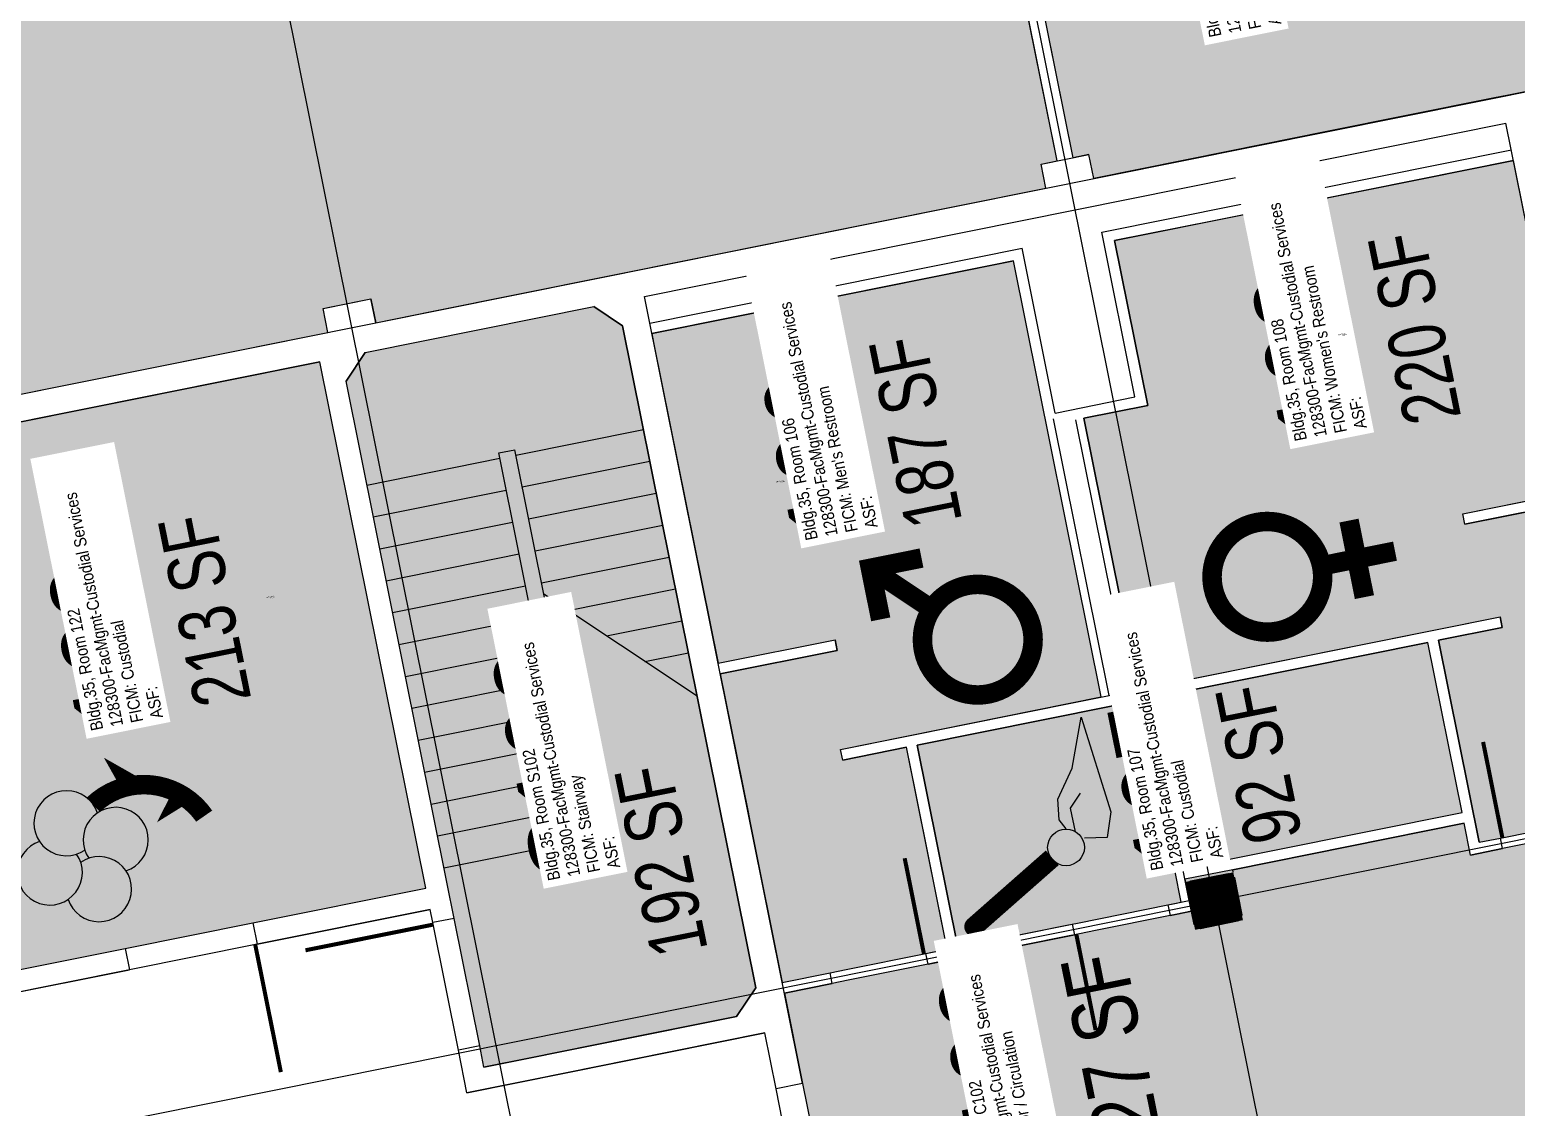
# Model space of a CAD drawing. Header units: inches. Extents: x 69201055 to 69205028, y 27678536 to 27681908.
# Drawn here: x 69201467 to 69202015, y 27679659 to 27680056 of the extents above; entities that cross this region are included whole.
import ezdxf
from ezdxf.enums import TextEntityAlignment as Align

# ---------------------------------------------------------------- set-up
doc = ezdxf.new("R2010")
doc.units = ezdxf.units.IN
doc.header["$LTSCALE"] = 10
doc.header["$MEASUREMENT"] = 0
doc.layers.get('0').update_dxf_attribs({"linetype": 'CONTINUOUS'})
for name, color, linetype in [('A-COLS', 5, 'CONTINUOUS'), ('A-DOOR', 2, 'CONTINUOUS'), ('A-FLOR', 3, 'CONTINUOUS'), ('A-GRID', 1, 'CONTINUOUS'), ('A-IDEN-ICON', 4, 'CONTINUOUS'), ('A-IDEN-RNUM', 7, 'CONTINUOUS'), ('A-IDEN-SNUM', 4, 'CONTINUOUS'), ('A-IDEN-VNUM', 4, 'CONTINUOUS'), ('A-WALL', 5, 'CONTINUOUS'), ('AREA-ASSIGN', 7, 'CONTINUOUS'), ('AREA-GROSS', 1, 'CONTINUOUS'), ('AREA-TEXT', 3, 'CONTINUOUS'), ('Rooms-Category-Color', 7, 'CONTINUOUS'), ('Rooms-College-Color', 7, 'CONTINUOUS'), ('Rooms-Department-Color', 7, 'CONTINUOUS'), ('Rooms-Division-Color', 7, 'CONTINUOUS'), ('Rooms-Information', 7, 'CONTINUOUS')]:
    doc.layers.add(name, color=color, linetype=linetype)
doc.styles.add('CP_AREA', font='arial.ttf', dxfattribs={"height": 15})
doc.styles.add('CP_ROOMSNUMBER', font='arial.ttf', dxfattribs={"height": 1})
doc.styles.add('CP_ROOMVNUMBER', font='arial.ttf', dxfattribs={"width": 0.85, "height": 0.075})

# ---------------------------------------------------------------- blocks, each defined once
blk = doc.blocks.new('CPCUST')
for p, q in [((0.0297, -0.0341), (0.0376, -0.0302)), ((0.0376, -0.0302), (0.0533, -0.0324)), ((0.0533, -0.0324), (0.0745, -0.0479)), ((0.0262, -0.0408), (0.0446, -0.0406)), ((0.0446, -0.0406), (0.0543, -0.0505)), ((0.0171, -0.0639), (0.02, -0.0466)), ((0.0745, -0.0479), (0.1117, -0.0625)), ((0.0358, -0.0705), (0.0171, -0.0639)), ((0.1117, -0.0625), (0.0358, -0.0705))]:
    blk.add_line(p, q)
at = {"const_width": 0.015}
blk.add_lwpolyline([(-0.03, 0.05), (0.01, -0.0193)], dxfattribs=at)
at = {"const_width": 0.0075}
blk.add_lwpolyline([(-0.0332, 0.0481, 1), (-0.0268, 0.0519, 1)], format="xyb", close=True, dxfattribs=at)
blk.add_circle((0.0158, -0.0313), 0.0141)
blk = doc.blocks.new('CPMEN')
at = {"const_width": 0.015}
for points in [[(0.055, 0.01), (0.055, 0.05), (0.015, 0.05)], [(0.0151, 0.0101), (0.055, 0.05)]]:
    blk.add_lwpolyline(points, dxfattribs=at)
blk.add_lwpolyline([(-0.0575, -0.02, 1), (0.0275, -0.02, 1)], format="xyb", close=True, dxfattribs=at)
blk = doc.blocks.new('CPWOMEN')
at = {"const_width": 0.015}
blk.add_lwpolyline([(-0.0375, 0, 1), (0.0475, 0, 1)], format="xyb", close=True, dxfattribs=at)
for points in [[(0.005, -0.04), (0.005, -0.1)], [(-0.025, -0.07), (0.035, -0.07)]]:
    blk.add_lwpolyline(points, dxfattribs=at)
blk = doc.blocks.new('CPGRNDS')
at = {"const_width": 0.015}
blk.add_lwpolyline([(0.0221, -0.0007, -0.459437), (-0.0032, -0.0825, 2.614735)], format="xyb", dxfattribs=at)
for points in [[(0.0335, -0.0307, 0.015, 0, 0), (0.056, -0.0158, 0, 0, 0)], [(0.0151, -0.0677, 0.015, 0, 0), (-0.0007, -0.046, 0, 0, 0)]]:
    blk.add_lwpolyline(points, format="xyseb")
for centre, start, end in [((-0.0223, 0.0423), 6.8699, 293.1301), ((0.0123, 0.0223), 276.8699, 203.1301), ((-0.0423, 0.0077), 96.8699, 23.1301), ((-0.0077, -0.0123), 186.8699, 113.1301)]:
    blk.add_arc(centre, 0.025, start, end)
blk = doc.blocks.new('COL')
at = {"layer": 'A-COLS', "const_width": 18}
blk.add_lwpolyline([(0, 9), (0, -9)], dxfattribs=at)
at = {"layer": 'A-COLS'}
blk.add_lwpolyline([(9, 7), (9, -7), (7, -9), (-7, -9), (-9, -7), (-9, 7), (-7, 9), (7, 9)], close=True, dxfattribs=at)

msp = doc.modelspace()

# ---------------------------------------------------------------- hatches: boundary and pattern name
at = {"layer": 'Rooms-Category-Color', "true_color": 0xe3f498}
msp.add_hatch(color=61, dxfattribs=at).paths.add_polyline_path([(69201771.46, 27680377.19), (69201764.36, 27680412.49), (69201762.98, 27680419.35), (69201754.16, 27680417.58), (69201718.86, 27680410.48), (69201662.98, 27680399.24), (69201341.42, 27680334.59), (69201372.76, 27680178.71), (69201403.15, 27680184.82), (69201404.73, 27680176.97), (69201454.6, 27679928.94), (69201456.38, 27679920.11), (69201576.96, 27679944.36), (69201575.19, 27679953.18), (69201578.13, 27679953.78), (69201592.84, 27679956.73), (69201594.61, 27679947.91), (69201615.2, 27679952.05), (69201841.66, 27679997.59), (69201839.89, 27680006.41), (69201845.77, 27680007.59), (69201794.91, 27680260.53), (69201793.73, 27680266.41)])
at = {"layer": 'Rooms-Category-Color', "true_color": 0xfa9ba3}
msp.add_hatch(color=241, dxfattribs=at).paths.add_polyline_path([(69201977.97, 27680187.17), (69201988.02, 27680137.18), (69201990.96, 27680137.77), (69202090.96, 27680157.87), (69202091.95, 27680152.97), (69202092.73, 27680149.05), (69202093.13, 27680147.09), (69202099.04, 27680117.68), (69202099.83, 27680113.76), (69202100.22, 27680111.8), (69202112.25, 27680051.99), (69202109.31, 27680051.4), (69202012.25, 27680031.89), (69202006.37, 27680030.7), (69201944.6, 27680018.28), (69201909.31, 27680011.19), (69201859.31, 27680001.13), (69201857.54, 27680009.96), (69201851.66, 27680008.77), (69201822.09, 27680155.83)])
at = {"layer": 'Rooms-Category-Color', "true_color": 0xadadad}
for points in [[(69201996.14, 27679873.6), (69201995.35, 27679877.52), (69202038.48, 27679886.2), (69202014.04, 27680007.77), (69201904.24, 27679985.69), (69201866.98, 27679978.2), (69201879.21, 27679917.41), (69201855.68, 27679912.68), (69201875.78, 27679812.68), (69202009.12, 27679839.49), (69202009.9, 27679835.57), (69201986.37, 27679830.84), (69202001.36, 27679756.33), (69202009.2, 27679757.91), (69202044.49, 27679765), (69202062.14, 27679768.55), (69202056.23, 27679797.96), (69202039.27, 27679882.28)], [(69201766.77, 27679786.68), (69201765.98, 27679790.6), (69201862.06, 27679809.92), (69201829.73, 27679970.71), (69201821.89, 27679969.13), (69201696.4, 27679943.9), (69201697.19, 27679939.97), (69201720.84, 27679822.33), (69201763.98, 27679831), (69201764.77, 27679827.08), (69201721.63, 27679818.41), (69201731.88, 27679767.43), (69201732.67, 27679763.51), (69201744.5, 27679704.68), (69201762.14, 27679708.23), (69201768.03, 27679709.41), (69201797.44, 27679715.33), (69201803.32, 27679716.51), (69201805.28, 27679716.91), (69201793.45, 27679775.73), (69201790.3, 27679791.41)], [(69201590.7, 27679936.92), (69201675.01, 27679953.88), (69201685.61, 27679946.83), (69201734.69, 27679702.71), (69201727.64, 27679692.11), (69201686.47, 27679683.84), (69201651.17, 27679676.74), (69201634.51, 27679673.39), (69201632.93, 27679681.23), (69201623.47, 27679728.29), (69201620.91, 27679741.03), (69201583.65, 27679926.33)], [(69201461.1, 27679708.9), (69201502.28, 27679717.18), (69201549.34, 27679726.64), (69201613.06, 27679739.46), (69201574.03, 27679933.57), (69201422.07, 27679903.02), (69201461.1, 27679708.9), (69201422.07, 27679903.02)], [(69201891.55, 27679734.25), (69201889.19, 27679746.02), (69201995.07, 27679767.31), (69201982.45, 27679830.05), (69201794.22, 27679792.2), (69201809.2, 27679717.69), (69201811.16, 27679718.09), (69201814.1, 27679718.68), (69201849.4, 27679725.78), (69201851.36, 27679726.17), (69201853.32, 27679726.56), (69201886.65, 27679733.27), (69201888.61, 27679733.66)], [(69202168.81, 27679785.92), (69202157.04, 27679783.56), (69202151.16, 27679782.37), (69202114.89, 27679775.08), (69202080.58, 27679768.18), (69202074.69, 27679767), (69202062.93, 27679764.63), (69202045.28, 27679761.08), (69202009.99, 27679753.99), (69201998.22, 27679751.62), (69201995.86, 27679763.39), (69201910.56, 27679746.24), (69201892.92, 27679742.69), (69201894.5, 27679734.84), (69201895.28, 27679730.92), (69201889.4, 27679729.74), (69201887.44, 27679729.35), (69201859.99, 27679723.83), (69201854.11, 27679722.64), (69201852.15, 27679722.25), (69201850.19, 27679721.85), (69201814.89, 27679714.76), (69201804.11, 27679712.59), (69201798.23, 27679711.41), (69201768.81, 27679705.49), (69201762.93, 27679704.31), (69201745.29, 27679700.76), (69201751.99, 27679667.43), (69201755.54, 27679649.78), (69201761.45, 27679620.37), (69201762.63, 27679614.49), (69201766.18, 27679596.84), (69201818.14, 27679607.29), (69201853.43, 27679614.39), (69202189.7, 27679682)]]:
    msp.add_hatch(color=253, dxfattribs=at).paths.add_polyline_path(points)
at = {"layer": 'Rooms-College-Color', "true_color": 0x80bc67}
for points in [[(69201771.46, 27680377.19), (69201764.36, 27680412.49), (69201762.98, 27680419.35), (69201754.16, 27680417.58), (69201718.86, 27680410.48), (69201662.98, 27680399.24), (69201341.42, 27680334.59), (69201372.76, 27680178.71), (69201403.15, 27680184.82), (69201404.73, 27680176.97), (69201454.6, 27679928.94), (69201456.38, 27679920.11), (69201576.96, 27679944.36), (69201575.19, 27679953.18), (69201578.13, 27679953.78), (69201592.84, 27679956.73), (69201594.61, 27679947.91), (69201615.2, 27679952.05), (69201841.66, 27679997.59), (69201839.89, 27680006.41), (69201845.77, 27680007.59), (69201794.91, 27680260.53), (69201793.73, 27680266.41)], [(69201977.97, 27680187.17), (69201988.02, 27680137.18), (69201990.96, 27680137.77), (69202090.96, 27680157.87), (69202091.95, 27680152.97), (69202092.73, 27680149.05), (69202093.13, 27680147.09), (69202099.04, 27680117.68), (69202099.83, 27680113.76), (69202100.22, 27680111.8), (69202112.25, 27680051.99), (69202109.31, 27680051.4), (69202012.25, 27680031.89), (69202006.37, 27680030.7), (69201944.6, 27680018.28), (69201909.31, 27680011.19), (69201859.31, 27680001.13), (69201857.54, 27680009.96), (69201851.66, 27680008.77), (69201822.09, 27680155.83)]]:
    msp.add_hatch(color=83, dxfattribs=at).paths.add_polyline_path(points)
at = {"layer": 'Rooms-College-Color', "true_color": 0xadadad}
for points in [[(69201996.14, 27679873.6), (69201995.35, 27679877.52), (69202038.48, 27679886.2), (69202014.04, 27680007.77), (69201904.24, 27679985.69), (69201866.98, 27679978.2), (69201879.21, 27679917.41), (69201855.68, 27679912.68), (69201875.78, 27679812.68), (69202009.12, 27679839.49), (69202009.9, 27679835.57), (69201986.37, 27679830.84), (69202001.36, 27679756.33), (69202009.2, 27679757.91), (69202044.49, 27679765), (69202062.14, 27679768.55), (69202056.23, 27679797.96), (69202039.27, 27679882.28)], [(69201766.77, 27679786.68), (69201765.98, 27679790.6), (69201862.06, 27679809.92), (69201829.73, 27679970.71), (69201821.89, 27679969.13), (69201696.4, 27679943.9), (69201697.19, 27679939.97), (69201720.84, 27679822.33), (69201763.98, 27679831), (69201764.77, 27679827.08), (69201721.63, 27679818.41), (69201731.88, 27679767.43), (69201732.67, 27679763.51), (69201744.5, 27679704.68), (69201762.14, 27679708.23), (69201768.03, 27679709.41), (69201797.44, 27679715.33), (69201803.32, 27679716.51), (69201805.28, 27679716.91), (69201793.45, 27679775.73), (69201790.3, 27679791.41)], [(69201590.7, 27679936.92), (69201675.01, 27679953.88), (69201685.61, 27679946.83), (69201734.69, 27679702.71), (69201727.64, 27679692.11), (69201686.47, 27679683.84), (69201651.17, 27679676.74), (69201634.51, 27679673.39), (69201632.93, 27679681.23), (69201623.47, 27679728.29), (69201620.91, 27679741.03), (69201583.65, 27679926.33)], [(69201461.1, 27679708.9), (69201502.28, 27679717.18), (69201549.34, 27679726.64), (69201613.06, 27679739.46), (69201574.03, 27679933.57), (69201422.07, 27679903.02), (69201461.1, 27679708.9), (69201422.07, 27679903.02)], [(69201891.55, 27679734.25), (69201889.19, 27679746.02), (69201995.07, 27679767.31), (69201982.45, 27679830.05), (69201794.22, 27679792.2), (69201809.2, 27679717.69), (69201811.16, 27679718.09), (69201814.1, 27679718.68), (69201849.4, 27679725.78), (69201851.36, 27679726.17), (69201853.32, 27679726.56), (69201886.65, 27679733.27), (69201888.61, 27679733.66)], [(69202168.81, 27679785.92), (69202157.04, 27679783.56), (69202151.16, 27679782.37), (69202114.89, 27679775.08), (69202080.58, 27679768.18), (69202074.69, 27679767), (69202062.93, 27679764.63), (69202045.28, 27679761.08), (69202009.99, 27679753.99), (69201998.22, 27679751.62), (69201995.86, 27679763.39), (69201910.56, 27679746.24), (69201892.92, 27679742.69), (69201894.5, 27679734.84), (69201895.28, 27679730.92), (69201889.4, 27679729.74), (69201887.44, 27679729.35), (69201859.99, 27679723.83), (69201854.11, 27679722.64), (69201852.15, 27679722.25), (69201850.19, 27679721.85), (69201814.89, 27679714.76), (69201804.11, 27679712.59), (69201798.23, 27679711.41), (69201768.81, 27679705.49), (69201762.93, 27679704.31), (69201745.29, 27679700.76), (69201751.99, 27679667.43), (69201755.54, 27679649.78), (69201761.45, 27679620.37), (69201762.63, 27679614.49), (69201766.18, 27679596.84), (69201818.14, 27679607.29), (69201853.43, 27679614.39), (69202189.7, 27679682)]]:
    msp.add_hatch(color=253, dxfattribs=at).paths.add_polyline_path(points)
at = {"layer": 'Rooms-Department-Color', "true_color": 0x62f98f}
for points in [[(69201771.46, 27680377.19), (69201764.36, 27680412.49), (69201762.98, 27680419.35), (69201754.16, 27680417.58), (69201718.86, 27680410.48), (69201662.98, 27680399.24), (69201341.42, 27680334.59), (69201372.76, 27680178.71), (69201403.15, 27680184.82), (69201404.73, 27680176.97), (69201454.6, 27679928.94), (69201456.38, 27679920.11), (69201576.96, 27679944.36), (69201575.19, 27679953.18), (69201578.13, 27679953.78), (69201592.84, 27679956.73), (69201594.61, 27679947.91), (69201615.2, 27679952.05), (69201841.66, 27679997.59), (69201839.89, 27680006.41), (69201845.77, 27680007.59), (69201794.91, 27680260.53), (69201793.73, 27680266.41)], [(69201977.97, 27680187.17), (69201988.02, 27680137.18), (69201990.96, 27680137.77), (69202090.96, 27680157.87), (69202091.95, 27680152.97), (69202092.73, 27680149.05), (69202093.13, 27680147.09), (69202099.04, 27680117.68), (69202099.83, 27680113.76), (69202100.22, 27680111.8), (69202112.25, 27680051.99), (69202109.31, 27680051.4), (69202012.25, 27680031.89), (69202006.37, 27680030.7), (69201944.6, 27680018.28), (69201909.31, 27680011.19), (69201859.31, 27680001.13), (69201857.54, 27680009.96), (69201851.66, 27680008.77), (69201822.09, 27680155.83)]]:
    msp.add_hatch(color=91, dxfattribs=at).paths.add_polyline_path(points)
at = {"layer": 'Rooms-Department-Color', "true_color": 0xacacac}
for points in [[(69201996.14, 27679873.6), (69201995.35, 27679877.52), (69202038.48, 27679886.2), (69202014.04, 27680007.77), (69201904.24, 27679985.69), (69201866.98, 27679978.2), (69201879.21, 27679917.41), (69201855.68, 27679912.68), (69201875.78, 27679812.68), (69202009.12, 27679839.49), (69202009.9, 27679835.57), (69201986.37, 27679830.84), (69202001.36, 27679756.33), (69202009.2, 27679757.91), (69202044.49, 27679765), (69202062.14, 27679768.55), (69202056.23, 27679797.96), (69202039.27, 27679882.28)], [(69201766.77, 27679786.68), (69201765.98, 27679790.6), (69201862.06, 27679809.92), (69201829.73, 27679970.71), (69201821.89, 27679969.13), (69201696.4, 27679943.9), (69201697.19, 27679939.97), (69201720.84, 27679822.33), (69201763.98, 27679831), (69201764.77, 27679827.08), (69201721.63, 27679818.41), (69201731.88, 27679767.43), (69201732.67, 27679763.51), (69201744.5, 27679704.68), (69201762.14, 27679708.23), (69201768.03, 27679709.41), (69201797.44, 27679715.33), (69201803.32, 27679716.51), (69201805.28, 27679716.91), (69201793.45, 27679775.73), (69201790.3, 27679791.41)], [(69201590.7, 27679936.92), (69201675.01, 27679953.88), (69201685.61, 27679946.83), (69201734.69, 27679702.71), (69201727.64, 27679692.11), (69201686.47, 27679683.84), (69201651.17, 27679676.74), (69201634.51, 27679673.39), (69201632.93, 27679681.23), (69201623.47, 27679728.29), (69201620.91, 27679741.03), (69201583.65, 27679926.33)], [(69201461.1, 27679708.9), (69201502.28, 27679717.18), (69201549.34, 27679726.64), (69201613.06, 27679739.46), (69201574.03, 27679933.57), (69201422.07, 27679903.02), (69201461.1, 27679708.9), (69201422.07, 27679903.02)], [(69201891.55, 27679734.25), (69201889.19, 27679746.02), (69201995.07, 27679767.31), (69201982.45, 27679830.05), (69201794.22, 27679792.2), (69201809.2, 27679717.69), (69201811.16, 27679718.09), (69201814.1, 27679718.68), (69201849.4, 27679725.78), (69201851.36, 27679726.17), (69201853.32, 27679726.56), (69201886.65, 27679733.27), (69201888.61, 27679733.66)], [(69202168.81, 27679785.92), (69202157.04, 27679783.56), (69202151.16, 27679782.37), (69202114.89, 27679775.08), (69202080.58, 27679768.18), (69202074.69, 27679767), (69202062.93, 27679764.63), (69202045.28, 27679761.08), (69202009.99, 27679753.99), (69201998.22, 27679751.62), (69201995.86, 27679763.39), (69201910.56, 27679746.24), (69201892.92, 27679742.69), (69201894.5, 27679734.84), (69201895.28, 27679730.92), (69201889.4, 27679729.74), (69201887.44, 27679729.35), (69201859.99, 27679723.83), (69201854.11, 27679722.64), (69201852.15, 27679722.25), (69201850.19, 27679721.85), (69201814.89, 27679714.76), (69201804.11, 27679712.59), (69201798.23, 27679711.41), (69201768.81, 27679705.49), (69201762.93, 27679704.31), (69201745.29, 27679700.76), (69201751.99, 27679667.43), (69201755.54, 27679649.78), (69201761.45, 27679620.37), (69201762.63, 27679614.49), (69201766.18, 27679596.84), (69201818.14, 27679607.29), (69201853.43, 27679614.39), (69202189.7, 27679682)]]:
    msp.add_hatch(color=253, dxfattribs=at).paths.add_polyline_path(points)
at = {"layer": 'Rooms-Division-Color', "true_color": 0x62f98f}
for points in [[(69201771.46, 27680377.19), (69201764.36, 27680412.49), (69201762.98, 27680419.35), (69201754.16, 27680417.58), (69201718.86, 27680410.48), (69201662.98, 27680399.24), (69201341.42, 27680334.59), (69201372.76, 27680178.71), (69201403.15, 27680184.82), (69201404.73, 27680176.97), (69201454.6, 27679928.94), (69201456.38, 27679920.11), (69201576.96, 27679944.36), (69201575.19, 27679953.18), (69201578.13, 27679953.78), (69201592.84, 27679956.73), (69201594.61, 27679947.91), (69201615.2, 27679952.05), (69201841.66, 27679997.59), (69201839.89, 27680006.41), (69201845.77, 27680007.59), (69201794.91, 27680260.53), (69201793.73, 27680266.41)], [(69201977.97, 27680187.17), (69201988.02, 27680137.18), (69201990.96, 27680137.77), (69202090.96, 27680157.87), (69202091.95, 27680152.97), (69202092.73, 27680149.05), (69202093.13, 27680147.09), (69202099.04, 27680117.68), (69202099.83, 27680113.76), (69202100.22, 27680111.8), (69202112.25, 27680051.99), (69202109.31, 27680051.4), (69202012.25, 27680031.89), (69202006.37, 27680030.7), (69201944.6, 27680018.28), (69201909.31, 27680011.19), (69201859.31, 27680001.13), (69201857.54, 27680009.96), (69201851.66, 27680008.77), (69201822.09, 27680155.83)]]:
    msp.add_hatch(color=91, dxfattribs=at).paths.add_polyline_path(points)
at = {"layer": 'Rooms-Division-Color', "true_color": 0xadadad}
for points in [[(69201996.14, 27679873.6), (69201995.35, 27679877.52), (69202038.48, 27679886.2), (69202014.04, 27680007.77), (69201904.24, 27679985.69), (69201866.98, 27679978.2), (69201879.21, 27679917.41), (69201855.68, 27679912.68), (69201875.78, 27679812.68), (69202009.12, 27679839.49), (69202009.9, 27679835.57), (69201986.37, 27679830.84), (69202001.36, 27679756.33), (69202009.2, 27679757.91), (69202044.49, 27679765), (69202062.14, 27679768.55), (69202056.23, 27679797.96), (69202039.27, 27679882.28)], [(69201766.77, 27679786.68), (69201765.98, 27679790.6), (69201862.06, 27679809.92), (69201829.73, 27679970.71), (69201821.89, 27679969.13), (69201696.4, 27679943.9), (69201697.19, 27679939.97), (69201720.84, 27679822.33), (69201763.98, 27679831), (69201764.77, 27679827.08), (69201721.63, 27679818.41), (69201731.88, 27679767.43), (69201732.67, 27679763.51), (69201744.5, 27679704.68), (69201762.14, 27679708.23), (69201768.03, 27679709.41), (69201797.44, 27679715.33), (69201803.32, 27679716.51), (69201805.28, 27679716.91), (69201793.45, 27679775.73), (69201790.3, 27679791.41)], [(69201590.7, 27679936.92), (69201675.01, 27679953.88), (69201685.61, 27679946.83), (69201734.69, 27679702.71), (69201727.64, 27679692.11), (69201686.47, 27679683.84), (69201651.17, 27679676.74), (69201634.51, 27679673.39), (69201632.93, 27679681.23), (69201623.47, 27679728.29), (69201620.91, 27679741.03), (69201583.65, 27679926.33)], [(69201461.1, 27679708.9), (69201502.28, 27679717.18), (69201549.34, 27679726.64), (69201613.06, 27679739.46), (69201574.03, 27679933.57), (69201422.07, 27679903.02), (69201461.1, 27679708.9), (69201422.07, 27679903.02)], [(69201891.55, 27679734.25), (69201889.19, 27679746.02), (69201995.07, 27679767.31), (69201982.45, 27679830.05), (69201794.22, 27679792.2), (69201809.2, 27679717.69), (69201811.16, 27679718.09), (69201814.1, 27679718.68), (69201849.4, 27679725.78), (69201851.36, 27679726.17), (69201853.32, 27679726.56), (69201886.65, 27679733.27), (69201888.61, 27679733.66)], [(69202168.81, 27679785.92), (69202157.04, 27679783.56), (69202151.16, 27679782.37), (69202114.89, 27679775.08), (69202080.58, 27679768.18), (69202074.69, 27679767), (69202062.93, 27679764.63), (69202045.28, 27679761.08), (69202009.99, 27679753.99), (69201998.22, 27679751.62), (69201995.86, 27679763.39), (69201910.56, 27679746.24), (69201892.92, 27679742.69), (69201894.5, 27679734.84), (69201895.28, 27679730.92), (69201889.4, 27679729.74), (69201887.44, 27679729.35), (69201859.99, 27679723.83), (69201854.11, 27679722.64), (69201852.15, 27679722.25), (69201850.19, 27679721.85), (69201814.89, 27679714.76), (69201804.11, 27679712.59), (69201798.23, 27679711.41), (69201768.81, 27679705.49), (69201762.93, 27679704.31), (69201745.29, 27679700.76), (69201751.99, 27679667.43), (69201755.54, 27679649.78), (69201761.45, 27679620.37), (69201762.63, 27679614.49), (69201766.18, 27679596.84), (69201818.14, 27679607.29), (69201853.43, 27679614.39), (69202189.7, 27679682)]]:
    msp.add_hatch(color=253, dxfattribs=at).paths.add_polyline_path(points)

# ---------------------------------------------------------------- linework, layer by layer
at = {"layer": 'A-DOOR'}
for points in [[(69202009.93, 27679758.06, 1.5, 1.5, 0), (69202002.84, 27679793.35, 0, 0, 0), (69202003.57, 27679793.5, 0, 0, -0.414214), (69202044.79, 27679763.53, 0, 0, -0.414214)], [(69201796.7, 27679715.18, 1.5, 1.5, 0), (69201789.61, 27679750.47, 0, 0, 0), (69201788.87, 27679750.33, 0, 0, 0.414214), (69201762.44, 27679706.76, 0, 0, 0.414214)], [(69201615.77, 27679725.98, 1.5, 1.5, 0), (69201568.72, 27679716.51, 0, 0, 0), (69201568.86, 27679715.78, 0, 0, 0.414214), (69201626.56, 27679679.95, 0, 0, 0.414214)], [(69201852.88, 27679722.4, 1.5, 1.5, 0), (69201859.98, 27679687.1, 0, 0, 0), (69201860.71, 27679687.25, 0, 0, 0.414214), (69201887.14, 27679730.82, 0, 0, 0.414214)], [(69201550.18, 27679718.65, 1.5, 1.5, 0), (69201559.64, 27679671.59, 0, 0, 0), (69201558.91, 27679671.45, 0, 0, -0.414214), (69201503.56, 27679710.81, 0, 0, -0.414214)], [(69201751.5, 27679619.14, 1.5, 1.5, 0), (69201704.44, 27679609.67, 0, 0, 0), (69201704.29, 27679610.41, 0, 0, -0.414214), (69201743.65, 27679665.75, 0, 0, -0.414214)]]:
    msp.add_lwpolyline(points, format="xyseb", dxfattribs=at)
at = {"layer": 'A-FLOR'}
for p, q in [((69201646.24, 27679899.13), (69201693.3, 27679908.59)), ((69201591.34, 27679888.09), (69201640.36, 27679897.95)), ((69201639.96, 27679899.91), (69201645.84, 27679901.09)), ((69201669.14, 27679754.81), (69201639.96, 27679899.91)), ((69201675.02, 27679755.99), (69201645.84, 27679901.09)), ((69201648.6, 27679887.37), (69201695.66, 27679896.83)), ((69201593.7, 27679876.33), (69201642.72, 27679886.18)), ((69201650.97, 27679875.6), (69201698.03, 27679885.06)), ((69201596.07, 27679864.56), (69201645.09, 27679874.42)), ((69201653.34, 27679863.84), (69201700.39, 27679873.3)), ((69201598.43, 27679852.8), (69201647.45, 27679862.65)), ((69201655.7, 27679852.07), (69201702.76, 27679861.53)), ((69201600.8, 27679841.03), (69201649.82, 27679850.89)), ((69201713.08, 27679810.21), (69201656.56, 27679847.81)), ((69201665.57, 27679841.82), (69201705.12, 27679849.77)), ((69201603.17, 27679829.27), (69201652.18, 27679839.12)), ((69201679.7, 27679832.42), (69201707.49, 27679838)), ((69201605.53, 27679817.5), (69201654.55, 27679827.36)), ((69201693.83, 27679823.02), (69201709.86, 27679826.24)), ((69201607.9, 27679805.74), (69201656.92, 27679815.6)), ((69201610.26, 27679793.97), (69201659.28, 27679803.83)), ((69201612.63, 27679782.21), (69201661.65, 27679792.07)), ((69201614.99, 27679770.45), (69201664.01, 27679780.3)), ((69201617.36, 27679758.68), (69201666.38, 27679768.54)), ((69201619.72, 27679746.92), (69201668.74, 27679756.77)), ((69201669.14, 27679754.81), (69201675.02, 27679755.99))]:
    msp.add_line(p, q, dxfattribs=at)
at = {"layer": 'A-GRID'}
for p, q in [((69202116.61, 27678675.85), (69201584.37, 27681322.87)), ((69201851.91, 27678622.63), (69201319.66, 27681269.65)), ((69201321.08, 27679892.91), (69204762.21, 27680584.83)), ((69201374.31, 27679628.21), (69204815.44, 27680320.13))]:
    msp.add_line(p, q, dxfattribs=at)
at = {"layer": 'A-WALL'}
for p, q in [((69201845.77, 27680007.59), (69201824.68, 27680112.49)), ((69201851.66, 27680008.77), (69201830.56, 27680113.67)), ((69201859.31, 27680001.13), (69202115.19, 27680052.58)), ((69201693.64, 27679957.62), (69202011.28, 27680021.49)), ((69202062.93, 27679764.63), (69202011.28, 27680021.49)), ((69201862.27, 27679981.33), (69202013.25, 27680011.69)), ((69201839.89, 27680006.41), (69201857.54, 27680009.96)), ((69201841.66, 27679997.59), (69201839.89, 27680006.41)), ((69201859.31, 27680001.13), (69201857.54, 27680009.96)), ((69201866.98, 27679978.2), (69202014.04, 27680007.77)), ((69201594.61, 27679947.91), (69201841.66, 27679997.59)), ((69201874.5, 27679920.55), (69201862.27, 27679981.33)), ((69201695.61, 27679947.82), (69201832.86, 27679975.42)), ((69201845.08, 27679914.63), (69201832.86, 27679975.42)), ((69201879.21, 27679917.41), (69201866.98, 27679978.2)), ((69201696.4, 27679943.9), (69201829.73, 27679970.71)), ((69201862.06, 27679809.92), (69201829.73, 27679970.71)), ((69201751.99, 27679667.43), (69201693.64, 27679957.62)), ((69201575.19, 27679953.18), (69201592.84, 27679956.73)), ((69201576.96, 27679944.36), (69201575.19, 27679953.18)), ((69201590.7, 27679936.92), (69201675.01, 27679953.88)), ((69201594.61, 27679947.91), (69201592.84, 27679956.73)), ((69201685.61, 27679946.83), (69201675.01, 27679953.88)), ((69201734.69, 27679702.71), (69201685.61, 27679946.83)), ((69201420.1, 27679912.82), (69201576.96, 27679944.36)), ((69201590.7, 27679936.92), (69201583.65, 27679926.33)), ((69201422.07, 27679903.02), (69201574.03, 27679933.57)), ((69201613.06, 27679739.46), (69201574.03, 27679933.57)), ((69201620.91, 27679741.03), (69201583.65, 27679926.33)), ((69201845.08, 27679914.63), (69201874.5, 27679920.55)), ((69201855.68, 27679912.68), (69201879.21, 27679917.41)), ((69201865, 27679810.51), (69201844.5, 27679912.47)), ((69201872.84, 27679812.09), (69201852.74, 27679912.09)), ((69201875.78, 27679812.68), (69201855.68, 27679912.68)), ((69201995.35, 27679877.52), (69202038.48, 27679886.2)), ((69201996.14, 27679873.6), (69202039.27, 27679882.28)), ((69201996.14, 27679873.6), (69201995.35, 27679877.52)), ((69201765.98, 27679790.6), (69202009.12, 27679839.49)), ((69202009.9, 27679835.57), (69202009.12, 27679839.49)), ((69201720.84, 27679822.33), (69201763.98, 27679831)), ((69201764.77, 27679827.08), (69201763.98, 27679831)), ((69201986.37, 27679830.84), (69202009.9, 27679835.57)), ((69202001.36, 27679756.33), (69201986.37, 27679830.84)), ((69201721.63, 27679818.41), (69201764.77, 27679827.08)), ((69201794.22, 27679792.2), (69201982.45, 27679830.05)), ((69201995.07, 27679767.31), (69201982.45, 27679830.05)), ((69201766.77, 27679786.68), (69201765.98, 27679790.6)), ((69201766.77, 27679786.68), (69201790.3, 27679791.41)), ((69201805.28, 27679716.91), (69201790.3, 27679791.41)), ((69201809.2, 27679717.69), (69201794.22, 27679792.2)), ((69201889.19, 27679746.02), (69201995.07, 27679767.31)), ((69201910.56, 27679746.24), (69201995.86, 27679763.39)), ((69201998.22, 27679751.62), (69201995.86, 27679763.39)), ((69202001.36, 27679756.33), (69202009.2, 27679757.91)), ((69202009.99, 27679753.99), (69202009.2, 27679757.91)), ((69201998.22, 27679751.62), (69202009.99, 27679753.99)), ((69201891.55, 27679734.25), (69201889.19, 27679746.02)), ((69201894.5, 27679734.84), (69201892.13, 27679746.61)), ((69201910.76, 27679745.26), (69201910.56, 27679746.24)), ((69201549.34, 27679726.64), (69201613.06, 27679739.46)), ((69201623.47, 27679728.29), (69201620.91, 27679741.03)), ((69201886.65, 27679733.27), (69201894.5, 27679734.84)), ((69201886.65, 27679733.27), (69201887.44, 27679729.35)), ((69201549.34, 27679726.64), (69201550.92, 27679718.8)), ((69201550.92, 27679718.8), (69201614.64, 27679731.61)), ((69201615.63, 27679726.71), (69201614.64, 27679731.61)), ((69201623.47, 27679728.29), (69201615.63, 27679726.71)), ((69201887.44, 27679729.35), (69201895.28, 27679730.92)), ((69201798.23, 27679711.41), (69201852.15, 27679722.25)), ((69201809.2, 27679717.69), (69201851.36, 27679726.17)), ((69201851.36, 27679726.17), (69201852.15, 27679722.25)), ((69201461.1, 27679708.9), (69201502.28, 27679717.18)), ((69201502.28, 27679717.18), (69201503.86, 27679709.34)), ((69201797.44, 27679715.33), (69201805.28, 27679716.91)), ((69201798.23, 27679711.41), (69201797.44, 27679715.33)), ((69201454.84, 27679699.48), (69201503.86, 27679709.34)), ((69201744.5, 27679704.68), (69201762.14, 27679708.23)), ((69201762.93, 27679704.31), (69201762.14, 27679708.23)), ((69201727.64, 27679692.11), (69201734.69, 27679702.71)), ((69201745.29, 27679700.76), (69201762.93, 27679704.31)), ((69201634.51, 27679673.39), (69201727.64, 27679692.11)), ((69201628.24, 27679663.97), (69201738.04, 27679686.05)), ((69201742.18, 27679665.46), (69201738.04, 27679686.05)), ((69201632.93, 27679681.23), (69201625.09, 27679679.65)), ((69201628.24, 27679663.97), (69201625.09, 27679679.65)), ((69201634.51, 27679673.39), (69201632.93, 27679681.23)), ((69201751.99, 27679667.43), (69201742.18, 27679665.46))]:
    msp.add_line(p, q, dxfattribs=at)
at = {"layer": 'AREA-ASSIGN'}
for points in [[(69201771.46, 27680377.19), (69201764.36, 27680412.49), (69201762.98, 27680419.35), (69201754.16, 27680417.58), (69201718.86, 27680410.48), (69201662.98, 27680399.24), (69201341.42, 27680334.59), (69201372.76, 27680178.71), (69201403.15, 27680184.82), (69201404.73, 27680176.97), (69201454.6, 27679928.94), (69201456.38, 27679920.11), (69201576.96, 27679944.36), (69201575.19, 27679953.18), (69201578.13, 27679953.78), (69201592.84, 27679956.73), (69201594.61, 27679947.91), (69201615.2, 27679952.05), (69201841.66, 27679997.59), (69201839.89, 27680006.41), (69201845.77, 27680007.59), (69201794.91, 27680260.53), (69201793.73, 27680266.41)], [(69201977.97, 27680187.17), (69201988.02, 27680137.18), (69201990.96, 27680137.77), (69202090.96, 27680157.87), (69202091.95, 27680152.97), (69202092.73, 27680149.05), (69202093.13, 27680147.09), (69202099.04, 27680117.68), (69202099.83, 27680113.76), (69202100.22, 27680111.8), (69202112.25, 27680051.99), (69202109.31, 27680051.4), (69202012.25, 27680031.89), (69202006.37, 27680030.7), (69201944.6, 27680018.28), (69201909.31, 27680011.19), (69201859.31, 27680001.13), (69201857.54, 27680009.96), (69201851.66, 27680008.77), (69201822.09, 27680155.83)], [(69201996.14, 27679873.6), (69201995.35, 27679877.52), (69202038.48, 27679886.2), (69202014.04, 27680007.77), (69201904.24, 27679985.69), (69201866.98, 27679978.2), (69201879.21, 27679917.41), (69201855.68, 27679912.68), (69201875.78, 27679812.68), (69202009.12, 27679839.49), (69202009.9, 27679835.57), (69201986.37, 27679830.84), (69202001.36, 27679756.33), (69202009.2, 27679757.91), (69202044.49, 27679765), (69202062.14, 27679768.55), (69202056.23, 27679797.96), (69202039.27, 27679882.28)], [(69201766.77, 27679786.68), (69201765.98, 27679790.6), (69201862.06, 27679809.92), (69201829.73, 27679970.71), (69201821.89, 27679969.13), (69201696.4, 27679943.9), (69201697.19, 27679939.97), (69201720.84, 27679822.33), (69201763.98, 27679831), (69201764.77, 27679827.08), (69201721.63, 27679818.41), (69201731.88, 27679767.43), (69201732.67, 27679763.51), (69201744.5, 27679704.68), (69201762.14, 27679708.23), (69201768.03, 27679709.41), (69201797.44, 27679715.33), (69201803.32, 27679716.51), (69201805.28, 27679716.91), (69201793.45, 27679775.73), (69201790.3, 27679791.41)], [(69201590.7, 27679936.92), (69201675.01, 27679953.88), (69201685.61, 27679946.83), (69201734.69, 27679702.71), (69201727.64, 27679692.11), (69201686.47, 27679683.84), (69201651.17, 27679676.74), (69201634.51, 27679673.39), (69201632.93, 27679681.23), (69201623.47, 27679728.29), (69201620.91, 27679741.03), (69201583.65, 27679926.33)], [(69201461.1, 27679708.9), (69201502.28, 27679717.18), (69201549.34, 27679726.64), (69201613.06, 27679739.46), (69201574.03, 27679933.57), (69201422.07, 27679903.02), (69201461.1, 27679708.9), (69201422.07, 27679903.02)], [(69201891.55, 27679734.25), (69201889.19, 27679746.02), (69201995.07, 27679767.31), (69201982.45, 27679830.05), (69201794.22, 27679792.2), (69201809.2, 27679717.69), (69201811.16, 27679718.09), (69201814.1, 27679718.68), (69201849.4, 27679725.78), (69201851.36, 27679726.17), (69201853.32, 27679726.56), (69201886.65, 27679733.27), (69201888.61, 27679733.66)]]:
    msp.add_lwpolyline(points, close=True, dxfattribs=at)
msp.add_lwpolyline([(69202045.28, 27679761.08), (69202009.99, 27679753.99), (69201998.22, 27679751.62), (69201995.86, 27679763.39), (69201910.56, 27679746.24), (69201892.92, 27679742.69), (69201894.5, 27679734.84), (69201895.28, 27679730.92), (69201889.4, 27679729.74), (69201887.44, 27679729.35), (69201859.99, 27679723.83), (69201854.11, 27679722.64), (69201852.15, 27679722.25), (69201850.19, 27679721.85), (69201814.89, 27679714.76), (69201804.11, 27679712.59), (69201798.23, 27679711.41), (69201768.81, 27679705.49), (69201762.93, 27679704.31), (69201745.29, 27679700.76), (69201751.99, 27679667.43), (69201755.54, 27679649.78)], dxfattribs=at)
at = {"layer": 'AREA-GROSS'}
msp.add_lwpolyline([(69201748.3, 27679061.82), (69201734.11, 27679132.41), (69201732.53, 27679140.25), (69201716.17, 27679221.62), (69201691.13, 27679346.13), (69201687.21, 27679345.34), (69201616.62, 27679331.15), (69201532.31, 27679314.19), (69201486.77, 27679540.66), (69201645.59, 27679572.6), (69201756.38, 27679594.87), (69201752.83, 27679612.52), (69201745.73, 27679647.81), (69201742.18, 27679665.46), (69201738.04, 27679686.05), (69201688.05, 27679675.99), (69201652.75, 27679668.9), (69201628.24, 27679663.97), (69201625.09, 27679679.65), (69201615.63, 27679726.71), (69201614.64, 27679731.61), (69201550.92, 27679718.8), (69201503.86, 27679709.34), (69201454.84, 27679699.48)], dxfattribs=at)

# ---------------------------------------------------------------- block references
at = {"rotation": 11.36903025436199}
msp.add_blockref('COL', (69201903.71, 27679734.66), dxfattribs=at)
at = {"layer": 'A-IDEN-ICON', "xscale": 479.9999999999999, "yscale": 479.9999999999999, "zscale": 479.9999999999999, "rotation": 101.3690302236795}
for name, p in [('CPWOMEN', (69201923.78, 27679851.88)), ('CPMEN', (69201805.72, 27679836.22)), ('CPGRNDS', (69201492.25, 27679759.69)), ('CPCUST', (69201835.85, 27679744.06))]:
    msp.add_blockref(name, p, dxfattribs=at)

# ---------------------------------------------------------------- texts
at = {"layer": 'A-IDEN-RNUM', "style": 'CP_ROOMSNUMBER'}
for s, p in [('0108-00', (69201951.74, 27679943.47)), ('0106-00', (69201744.52, 27679889.25)), ('0122-00', (69201556.61, 27679846.58)), ('0107-00', (69201885.56, 27679778.42))]:
    msp.add_text(s, height=0.36, rotation=11.369, dxfattribs=at).set_placement(p, align=Align.MIDDLE_CENTER)
for s, p in [('S102-00', (69201657.74, 27679794.51)), ('C102-00', (69201822.08, 27679673.03))]:
    msp.add_text(s, height=0.36, rotation=11.369, dxfattribs=at).set_placement(p, align=Align.MIDDLE)
at = {"layer": 'A-IDEN-SNUM', "style": 'CP_ROOMSNUMBER'}
for s, p in [('0350010800', (69201950.71, 27679943.7)), ('0350010600', (69201743.49, 27679889.48)), ('0350012200', (69201555.58, 27679846.81)), ('0350010700', (69201884.53, 27679778.66))]:
    msp.add_text(s, height=0.36, rotation=11.369, dxfattribs=at).set_placement(p, align=Align.MIDDLE_CENTER)
for s, p in [('0350S10200', (69201656.71, 27679794.74)), ('0350C10200', (69201821.05, 27679673.27))]:
    msp.add_text(s, height=0.36, rotation=11.369, dxfattribs=at).set_placement(p, align=Align.MIDDLE)
at = {"layer": 'A-IDEN-VNUM', "style": 'CP_ROOMVNUMBER', "width": 0.85}
for s, p in [('108', (69201938.48, 27679936.77)), ('106', (69201758.19, 27679900.18)), ('122', (69201494.73, 27679829.97)), ('S102', (69201660.78, 27679786.93)), ('107', (69201885.56, 27679778.42)), ('C102', (69201825.12, 27679665.46))]:
    msp.add_text(s, height=31.5, rotation=101.369, dxfattribs=at).set_placement(p, align=Align.MIDDLE_CENTER)
at = {"layer": 'AREA-TEXT', "style": 'CP_AREA', "width": 0.75}
for s, height, p in [('220 SF', 21, (69201977.51, 27679945.94)), ('187 SF', 21, (69201793.58, 27679907.6)), ('213 SF', 21, (69201531.5, 27679841.94)), ('92 SF', 21, (69201920.08, 27679785.29)), ('192 SF', 21, (69201699.79, 27679749.48)), ('327 SF', 24, (69201866.75, 27679674.99))]:
    msp.add_text(s, height=height, rotation=101.369, dxfattribs=at).set_placement(p, align=Align.MIDDLE_CENTER)

# ---------------------------------------------------------------- next in the draw order: texts
at = {"layer": 'Rooms-Information', "char_height": 4.5, "width": 100.8, "attachment_point": 7, "rotation": 101.369, "style": 'CP_ROOMVNUMBER', "bg_fill": 3, "box_fill_scale": 1.5, "bg_fill_color": 256, "bg_fill_true_color": 13158600, "bg_fill_transparency": 0}
for s, insert in [('Bldg.35, Room 110^M^J121200-APP-Library^M^JFICM: Student Office^M^JASF: 220', (69201928.55, 27680058.21)), ("Bldg.35, Room 108^M^J128300-FacMgmt-Custodial Services^M^JFICM: Women's Restroom^M^JASF: ", (69201960.08, 27679909.29)), ("Bldg.35, Room 106^M^J128300-FacMgmt-Custodial Services^M^JFICM: Men's Restroom^M^JASF: ", (69201779.78, 27679872.7)), ('Bldg.35, Room 122^M^J128300-FacMgmt-Custodial Services^M^JFICM: Custodial^M^JASF: ', (69201516.33, 27679802.49)), ('Bldg.35, Room S102^M^J128300-FacMgmt-Custodial Services^M^JFICM: Stairway^M^JASF: ', (69201684.83, 27679747.21)), ('Bldg.35, Room 107^M^J128300-FacMgmt-Custodial Services^M^JFICM: Custodial^M^JASF: ', (69201907.15, 27679750.94)), ('Bldg.35, Room C102^M^J128300-FacMgmt-Custodial Services^M^JFICM: Corridor / Circulation^M^JASF: ', (69201849.38, 27679624.73))]:
    msp.add_mtext(s, dxfattribs=dict(at, insert=insert))

doc.saveas('drawing.dxf')
